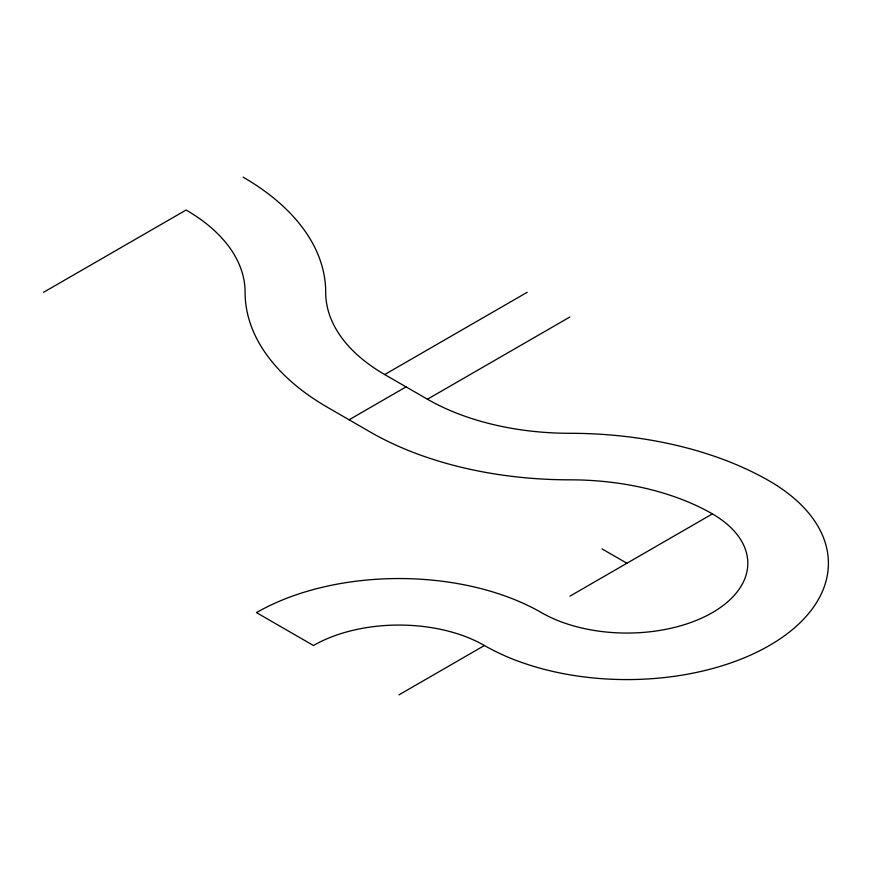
<?xml version="1.0" encoding="UTF-8"?>
<svg xmlns="http://www.w3.org/2000/svg" width="872" height="872" viewBox="0 0 872 872"><rect width="100%" height="100%" fill="white"/><g stroke="black" fill="none" stroke-linecap="round" stroke-linejoin="round"><path stroke-width="1.31" d="M43.6 292.294L186.074 210.032A201.487 116.325 0 0 1 245.087 292.294A282.092 162.857 0 0 0 327.709 407.453L370.458 432.131A282.092 162.857 0 0 0 569.917 479.829A201.487 116.325 0 0 1 712.391 513.902A120.892 69.793 0 0 1 712.391 612.613A120.892 69.793 0 0 1 541.425 612.613A201.487 116.325 0 0 0 256.477 612.613L313.462 645.509A120.892 69.793 0 0 1 484.44 645.509A201.487 116.325 0 0 0 769.387 645.509A201.487 116.325 0 0 0 769.387 480.995A282.092 162.857 0 0 0 569.917 433.297A201.487 116.325 0 0 1 427.444 399.223L384.705 374.546A201.487 116.325 0 0 1 325.692 292.294A282.092 162.857 0 0 0 243.07 177.136M384.705 374.546L527.178 292.294M349.083 419.792L406.069 386.885M427.444 399.223L569.917 316.972M398.951 694.864L484.44 645.509M569.917 596.165L712.391 513.902M602.007 548.88L626.913 563.258"/></g></svg>
